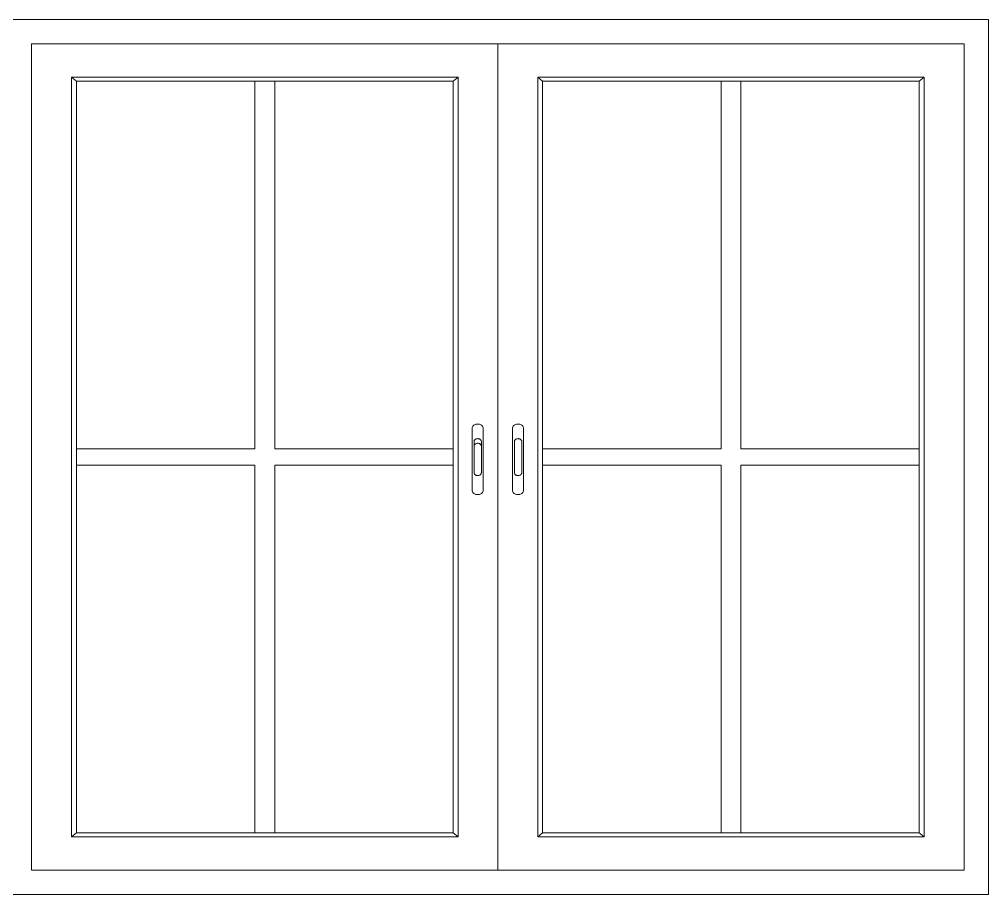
# Model space of a CAD drawing. Header units: inches. Extents: x 136316 to 155547, y -21384 to -17606.
# Drawn here: x 152604 to 152663.2, y -20293 to -20239.5 of the extents above; entities that cross this region are included whole.
import ezdxf

# ---------------------------------------------------------------- set-up
doc = ezdxf.new("R2010")
doc.units = ezdxf.units.IN
doc.header["$LTSCALE"] = 0.5
doc.header["$MEASUREMENT"] = 0
doc.layers.add('window', color=4, linetype='Continuous', lineweight=13)

msp = doc.modelspace()

# ---------------------------------------------------------------- linework, layer by layer
at = {"layer": 'window'}
for p, q in [((152603.25, -20239.516), (152663.25, -20239.516)), ((152663.25, -20293.016), (152663.25, -20239.516)), ((152604.75, -20291.516), (152604.75, -20241.016)), ((152604.75, -20241.016), (152661.75, -20241.016)), ((152633.25, -20241.016), (152633.25, -20291.516)), ((152661.75, -20241.016), (152661.75, -20291.516)), ((152630.816, -20243.04), (152607.183, -20243.04)), ((152607.183, -20243.04), (152607.183, -20289.493)), ((152607.488, -20243.292), (152607.183, -20243.04)), ((152607.488, -20243.292), (152607.488, -20289.24)), ((152607.488, -20243.292), (152630.512, -20243.292)), ((152618.391, -20243.292), (152618.391, -20265.76)), ((152619.608, -20243.292), (152619.608, -20265.76)), ((152630.512, -20243.292), (152630.816, -20243.04)), ((152630.512, -20289.24), (152630.512, -20243.292)), ((152630.816, -20289.493), (152630.816, -20243.04)), ((152635.683, -20289.493), (152635.683, -20243.04)), ((152635.683, -20243.04), (152659.316, -20243.04)), ((152635.988, -20243.292), (152635.683, -20243.04)), ((152635.988, -20289.24), (152635.988, -20243.292)), ((152659.012, -20243.292), (152635.988, -20243.292)), ((152646.891, -20243.292), (152646.891, -20265.76)), ((152648.108, -20243.292), (152648.108, -20265.76)), ((152659.012, -20243.292), (152659.316, -20243.04)), ((152659.012, -20243.292), (152659.012, -20289.24)), ((152659.316, -20243.04), (152659.316, -20289.493)), ((152631.686, -20264.464), (152631.681, -20264.503)), ((152631.681, -20264.503), (152631.681, -20268.319)), ((152631.698, -20264.426), (152631.686, -20264.464)), ((152631.718, -20264.39), (152631.698, -20264.426)), ((152631.745, -20264.357), (152631.718, -20264.39)), ((152631.78, -20264.327), (152631.745, -20264.357)), ((152631.819, -20264.302), (152631.78, -20264.327)), ((152631.864, -20264.282), (152631.819, -20264.302)), ((152631.913, -20264.267), (152631.864, -20264.282)), ((152631.964, -20264.258), (152631.913, -20264.267)), ((152632.016, -20264.255), (152631.964, -20264.258)), ((152632.068, -20264.258), (152632.016, -20264.255)), ((152632.12, -20264.267), (152632.068, -20264.258)), ((152632.168, -20264.282), (152632.12, -20264.267)), ((152632.213, -20264.302), (152632.168, -20264.282)), ((152632.253, -20264.327), (152632.213, -20264.302)), ((152632.287, -20264.357), (152632.253, -20264.327)), ((152632.314, -20264.39), (152632.287, -20264.357)), ((152632.334, -20264.426), (152632.314, -20264.39)), ((152632.347, -20264.464), (152632.334, -20264.426)), ((152632.351, -20264.503), (152632.334, -20264.426)), ((152632.351, -20264.503), (152632.347, -20264.464)), ((152632.351, -20268.319), (152632.351, -20264.503)), ((152634.149, -20264.503), (152634.165, -20264.426)), ((152634.149, -20264.503), (152634.153, -20264.464)), ((152634.149, -20268.319), (152634.149, -20264.503)), ((152634.153, -20264.464), (152634.165, -20264.426)), ((152634.165, -20264.426), (152634.185, -20264.39)), ((152634.185, -20264.39), (152634.213, -20264.357)), ((152634.247, -20264.327), (152634.213, -20264.357)), ((152634.287, -20264.302), (152634.247, -20264.327)), ((152634.287, -20264.302), (152634.331, -20264.282)), ((152634.38, -20264.267), (152634.331, -20264.282)), ((152634.431, -20264.258), (152634.38, -20264.267)), ((152634.483, -20264.255), (152634.431, -20264.258)), ((152634.536, -20264.258), (152634.483, -20264.255)), ((152634.536, -20264.258), (152634.587, -20264.267)), ((152634.587, -20264.267), (152634.635, -20264.282)), ((152634.635, -20264.282), (152634.68, -20264.302)), ((152634.68, -20264.302), (152634.72, -20264.327)), ((152634.72, -20264.327), (152634.754, -20264.357)), ((152634.781, -20264.39), (152634.754, -20264.357)), ((152634.802, -20264.426), (152634.781, -20264.39)), ((152634.814, -20264.464), (152634.802, -20264.426)), ((152634.814, -20264.464), (152634.818, -20264.503)), ((152634.818, -20264.503), (152634.818, -20268.319)), ((152631.794, -20265.285), (152631.802, -20265.26)), ((152631.802, -20265.26), (152631.816, -20265.235)), ((152631.816, -20265.235), (152631.834, -20265.213)), ((152631.834, -20265.213), (152631.857, -20265.193)), ((152631.857, -20265.193), (152631.884, -20265.176)), ((152631.884, -20265.176), (152631.914, -20265.162)), ((152631.914, -20265.162), (152631.947, -20265.152)), ((152631.947, -20265.152), (152631.981, -20265.146)), ((152631.981, -20265.146), (152632.016, -20265.144)), ((152632.016, -20265.144), (152632.051, -20265.146)), ((152632.051, -20265.146), (152632.086, -20265.152)), ((152632.086, -20265.152), (152632.118, -20265.162)), ((152632.118, -20265.162), (152632.148, -20265.176)), ((152632.148, -20265.176), (152632.175, -20265.193)), ((152632.175, -20265.193), (152632.198, -20265.213)), ((152632.198, -20265.213), (152632.217, -20265.235)), ((152632.217, -20265.235), (152632.23, -20265.26)), ((152632.23, -20265.26), (152632.238, -20265.285)), ((152634.269, -20265.26), (152634.261, -20265.285)), ((152634.283, -20265.235), (152634.269, -20265.26)), ((152634.301, -20265.213), (152634.283, -20265.235)), ((152634.324, -20265.193), (152634.301, -20265.213)), ((152634.351, -20265.176), (152634.324, -20265.193)), ((152634.381, -20265.162), (152634.351, -20265.176)), ((152634.414, -20265.152), (152634.381, -20265.162)), ((152634.448, -20265.146), (152634.414, -20265.152)), ((152634.483, -20265.144), (152634.448, -20265.146)), ((152634.518, -20265.146), (152634.483, -20265.144)), ((152634.553, -20265.152), (152634.518, -20265.146)), ((152634.585, -20265.162), (152634.553, -20265.152)), ((152634.616, -20265.176), (152634.585, -20265.162)), ((152634.642, -20265.193), (152634.616, -20265.176)), ((152634.665, -20265.213), (152634.642, -20265.193)), ((152634.684, -20265.235), (152634.665, -20265.213)), ((152634.697, -20265.26), (152634.684, -20265.235)), ((152634.705, -20265.285), (152634.697, -20265.26)), ((152618.391, -20265.76), (152607.488, -20265.76)), ((152630.512, -20265.76), (152619.608, -20265.76)), ((152631.791, -20265.311), (152631.794, -20265.285)), ((152631.791, -20265.591), (152631.791, -20265.311)), ((152631.791, -20265.591), (152631.794, -20265.565)), ((152631.791, -20267.232), (152631.791, -20265.591)), ((152631.794, -20265.565), (152631.802, -20265.539)), ((152631.802, -20265.539), (152631.816, -20265.515)), ((152631.816, -20265.515), (152631.834, -20265.493)), ((152631.834, -20265.493), (152631.857, -20265.473)), ((152631.857, -20265.473), (152631.884, -20265.456)), ((152631.884, -20265.456), (152631.914, -20265.442)), ((152631.914, -20265.442), (152631.947, -20265.432)), ((152631.947, -20265.432), (152631.981, -20265.426)), ((152631.981, -20265.426), (152632.016, -20265.424)), ((152632.016, -20265.424), (152632.051, -20265.426)), ((152632.051, -20265.426), (152632.086, -20265.432)), ((152632.086, -20265.432), (152632.118, -20265.442)), ((152632.118, -20265.442), (152632.148, -20265.456)), ((152632.148, -20265.456), (152632.175, -20265.473)), ((152632.175, -20265.473), (152632.198, -20265.493)), ((152632.198, -20265.493), (152632.217, -20265.515)), ((152632.217, -20265.515), (152632.23, -20265.539)), ((152632.23, -20265.539), (152632.238, -20265.565)), ((152632.238, -20265.285), (152632.241, -20265.311)), ((152632.238, -20265.565), (152632.241, -20265.591)), ((152632.241, -20267.232), (152632.241, -20265.311)), ((152634.261, -20265.285), (152634.258, -20265.311)), ((152634.258, -20265.311), (152634.258, -20267.232)), ((152634.708, -20265.311), (152634.705, -20265.285)), ((152634.708, -20267.232), (152634.708, -20265.311)), ((152635.988, -20265.76), (152646.891, -20265.76)), ((152648.108, -20265.76), (152659.012, -20265.76)), ((152618.391, -20266.772), (152607.488, -20266.772)), ((152618.391, -20266.772), (152618.391, -20289.24)), ((152619.608, -20266.772), (152619.608, -20289.24)), ((152630.512, -20266.772), (152619.608, -20266.772)), ((152635.988, -20266.772), (152646.891, -20266.772)), ((152646.891, -20266.772), (152646.891, -20289.24)), ((152648.108, -20266.772), (152659.012, -20266.772)), ((152648.108, -20266.772), (152648.108, -20289.24)), ((152631.791, -20267.232), (152631.794, -20267.258)), ((152631.794, -20267.258), (152631.802, -20267.283)), ((152631.802, -20267.283), (152631.816, -20267.308)), ((152631.816, -20267.308), (152631.834, -20267.33)), ((152631.834, -20267.33), (152631.857, -20267.35)), ((152631.857, -20267.35), (152631.884, -20267.367)), ((152631.884, -20267.367), (152631.914, -20267.381)), ((152631.914, -20267.381), (152631.947, -20267.391)), ((152631.947, -20267.391), (152631.981, -20267.397)), ((152631.981, -20267.397), (152632.016, -20267.399)), ((152632.016, -20267.399), (152632.051, -20267.397)), ((152632.051, -20267.397), (152632.086, -20267.391)), ((152632.086, -20267.391), (152632.118, -20267.381)), ((152632.118, -20267.381), (152632.148, -20267.367)), ((152632.148, -20267.367), (152632.175, -20267.35)), ((152632.175, -20267.35), (152632.198, -20267.33)), ((152632.198, -20267.33), (152632.217, -20267.308)), ((152632.217, -20267.308), (152632.23, -20267.283)), ((152632.23, -20267.283), (152632.238, -20267.258)), ((152632.238, -20267.258), (152632.241, -20267.232)), ((152634.261, -20267.258), (152634.258, -20267.232)), ((152634.269, -20267.283), (152634.261, -20267.258)), ((152634.283, -20267.308), (152634.269, -20267.283)), ((152634.301, -20267.33), (152634.283, -20267.308)), ((152634.324, -20267.35), (152634.301, -20267.33)), ((152634.351, -20267.367), (152634.324, -20267.35)), ((152634.381, -20267.381), (152634.351, -20267.367)), ((152634.414, -20267.391), (152634.381, -20267.381)), ((152634.448, -20267.397), (152634.414, -20267.391)), ((152634.483, -20267.399), (152634.448, -20267.397)), ((152634.518, -20267.397), (152634.483, -20267.399)), ((152634.553, -20267.391), (152634.518, -20267.397)), ((152634.585, -20267.381), (152634.553, -20267.391)), ((152634.616, -20267.367), (152634.585, -20267.381)), ((152634.642, -20267.35), (152634.616, -20267.367)), ((152634.665, -20267.33), (152634.642, -20267.35)), ((152634.684, -20267.308), (152634.665, -20267.33)), ((152634.697, -20267.283), (152634.684, -20267.308)), ((152634.705, -20267.258), (152634.697, -20267.283)), ((152634.708, -20267.232), (152634.705, -20267.258)), ((152631.686, -20268.357), (152631.681, -20268.319)), ((152631.681, -20268.319), (152631.698, -20268.395)), ((152631.686, -20268.357), (152631.698, -20268.395)), ((152631.698, -20268.395), (152631.718, -20268.431)), ((152631.718, -20268.431), (152631.745, -20268.465)), ((152631.745, -20268.465), (152631.78, -20268.494)), ((152631.78, -20268.494), (152631.819, -20268.52)), ((152631.819, -20268.52), (152631.864, -20268.54)), ((152631.864, -20268.54), (152631.913, -20268.555)), ((152631.913, -20268.555), (152631.964, -20268.564)), ((152631.964, -20268.564), (152632.016, -20268.567)), ((152632.016, -20268.567), (152632.068, -20268.564)), ((152632.068, -20268.564), (152632.12, -20268.555)), ((152632.12, -20268.555), (152632.168, -20268.54)), ((152632.168, -20268.54), (152632.213, -20268.52)), ((152632.213, -20268.52), (152632.253, -20268.494)), ((152632.253, -20268.494), (152632.287, -20268.465)), ((152632.287, -20268.465), (152632.314, -20268.431)), ((152632.314, -20268.431), (152632.334, -20268.395)), ((152632.334, -20268.395), (152632.347, -20268.357)), ((152632.347, -20268.357), (152632.351, -20268.319)), ((152634.153, -20268.357), (152634.149, -20268.319)), ((152634.165, -20268.395), (152634.153, -20268.357)), ((152634.165, -20268.395), (152634.185, -20268.431)), ((152634.185, -20268.431), (152634.213, -20268.465)), ((152634.213, -20268.465), (152634.247, -20268.494)), ((152634.287, -20268.52), (152634.247, -20268.494)), ((152634.331, -20268.54), (152634.287, -20268.52)), ((152634.331, -20268.54), (152634.38, -20268.555)), ((152634.431, -20268.564), (152634.38, -20268.555)), ((152634.483, -20268.567), (152634.431, -20268.564)), ((152634.483, -20268.567), (152634.536, -20268.564)), ((152634.536, -20268.564), (152634.587, -20268.555)), ((152634.635, -20268.54), (152634.587, -20268.555)), ((152634.68, -20268.52), (152634.635, -20268.54)), ((152634.68, -20268.52), (152634.72, -20268.494)), ((152634.72, -20268.494), (152634.754, -20268.465)), ((152634.754, -20268.465), (152634.781, -20268.431)), ((152634.802, -20268.395), (152634.781, -20268.431)), ((152634.818, -20268.319), (152634.802, -20268.395)), ((152634.814, -20268.357), (152634.802, -20268.395)), ((152634.814, -20268.357), (152634.818, -20268.319)), ((152607.488, -20289.24), (152607.183, -20289.493)), ((152607.183, -20289.493), (152630.816, -20289.493)), ((152607.488, -20289.24), (152630.512, -20289.24)), ((152630.816, -20289.493), (152630.512, -20289.24)), ((152635.683, -20289.493), (152635.988, -20289.24)), ((152659.316, -20289.493), (152635.683, -20289.493)), ((152659.012, -20289.24), (152635.988, -20289.24)), ((152659.012, -20289.24), (152659.316, -20289.493)), ((152633.25, -20291.516), (152604.75, -20291.516)), ((152661.75, -20291.516), (152633.25, -20291.516)), ((152603.25, -20293.016), (152663.25, -20293.016))]:
    msp.add_line(p, q, dxfattribs=at)

doc.saveas('drawing.dxf')
